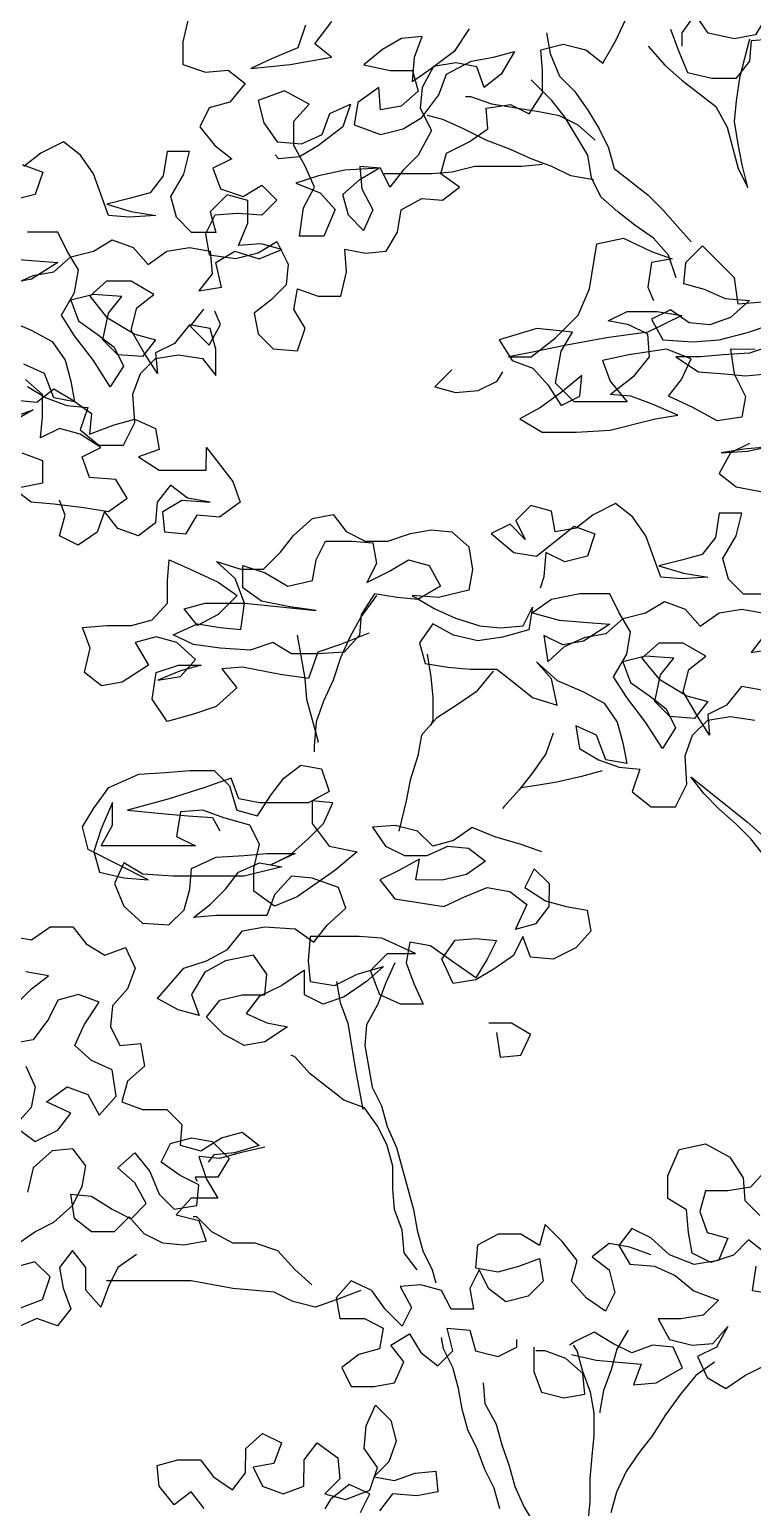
# Model space of a CAD drawing. Header units: inches. Extents: x 350994 to 353538, y 1581369 to 1583842.
# Drawn here: x 351583.556 to 351584.181, y 1583409.515 to 1583410.793 of the extents above; entities that cross this region are included whole.
import ezdxf

# ---------------------------------------------------------------- set-up
doc = ezdxf.new("R2010")
doc.units = ezdxf.units.IN
doc.header["$MEASUREMENT"] = 0
doc.linetypes.add('1', pattern=[0])
doc.layers.add('FOREST', color=96, linetype='Continuous')
doc.layers.add('TREE', color=81, linetype='1')

# ---------------------------------------------------------------- blocks, each defined once
blk = doc.blocks.new('TREE_4')
at = {"color": 94}
for points in [[(-1080.3, 7831.7), (-1089.1, 7794.1), (-1089.1, 7759.4), (-1054.4, 7747.8), (-1019.7, 7750.7), (-993.7, 7730.4), (-1016.9, 7701.5), (-1048.7, 7692.9), (-1063.2, 7664), (-1040, 7635), (-1014, 7614.8), (-1043, 7600.4), (-1031.4, 7568.5), (-996.8, 7556.9), (-967.8, 7574.3), (-944.7, 7551.1), (-967.9, 7528), (-1005.4, 7530.9), (-1040.1, 7528.1), (-1054.6, 7499.2), (-1048.9, 7467.4), (-1008.4, 7461.5), (-973.7, 7470.2), (-944.8, 7487.5), (-927.5, 7452.8), (-930.4, 7421), (-953.5, 7397.9), (-979.6, 7377.7), (-973.8, 7345.9), (-950.7, 7322.7), (-913.1, 7319.8), (-901.5, 7354.5), (-918.8, 7383.4), (-913, 7415.2), (-881.2, 7403.6), (-846.5, 7403.6), (-837.8, 7441.1), (-840.7, 7475.8), (-808.9, 7470), (-777.1, 7472.9), (-759.7, 7501.8), (-753.9, 7536.5), (-722.1, 7553.8), (-690.3, 7550.9), (-664.2, 7571.1), (-693.1, 7591.4), (-684.4, 7623.2), (-649.7, 7640.5), (-620.8, 7660.7), (-623.6, 7692.5), (-586.1, 7698.2), (-557.2, 7683.8), (-536.9, 7715.5), (-536.9, 7750.2), (-539.7, 7782), (-505, 7790.7), (-470.3, 7782), (-444.3, 7761.7), (-424.1, 7796.4), (-409.6, 7828.2)], [(-340.2, 7813.7), (-328.7, 7781.9), (-314.2, 7747.1), (-276.7, 7738.4), (-239.1, 7738.4), (-218.8, 7764.4), (-215.9, 7796.2), (-184.1, 7799.1)], [(-192.7, 7833.8), (-210.1, 7804.9), (-241.9, 7799.1), (-282.4, 7807.8), (-302.6, 7836.8), (-322.8, 7807.9), (-322.9, 7787.6)], [(-649.6, 7814), (-672.7, 7779.3), (-707.4, 7753.3), (-736.4, 7733.1), (-733.4, 7770.7), (-721.9, 7802.5), (-753.7, 7799.6), (-782.6, 7782.3), (-811.5, 7759.2), (-771.1, 7750.5), (-736.4, 7750.4), (-727.7, 7718.6), (-753.8, 7695.5), (-785.6, 7689.8), (-788.4, 7724.4), (-820.3, 7701.3), (-826.1, 7666.7), (-785.6, 7652.2), (-750.9, 7660.8), (-722, 7678.1), (-695.9, 7712.8), (-684.3, 7744.6), (-646.7, 7764.8), (-612, 7770.5), (-580.2, 7779.2), (-600.5, 7744.5), (-626.5, 7724.3), (-638, 7756.1), (-669.8, 7761.9), (-704.5, 7756.2), (-721.9, 7724.4), (-724.8, 7692.6), (-707.5, 7657.9), (-727.8, 7620.3), (-751, 7597.2), (-771.2, 7571.2), (-785.6, 7600.1), (-817.4, 7603), (-814.6, 7568.3), (-797.3, 7536.5), (-811.8, 7504.7), (-834.9, 7527.9), (-843.5, 7559.7), (-817.5, 7582.8), (-788.5, 7600.1), (-840.6, 7597.3), (-881.1, 7588.6), (-915.8, 7577.1), (-878.2, 7562.6), (-855.1, 7536.6), (-872.5, 7496.1), (-910.1, 7496.1), (-904.2, 7539.5), (-886.9, 7571.3), (-901.3, 7603.1), (-918.6, 7634.9), (-918.6, 7672.5), (-895.4, 7698.5), (-933, 7718.8), (-973.5, 7704.4), (-964.8, 7669.7), (-944.6, 7640.7), (-907, 7637.8), (-875.2, 7652.2), (-863.6, 7684), (-831.8, 7698.5), (-843.4, 7663.8), (-881, 7634.9), (-910, 7617.6), (-941.8, 7614.7), (-947.5, 7620.5)], [(-901.1, 7820), (-912.7, 7785.3), (-953.2, 7768), (-985, 7753.5), (-924.3, 7759.3), (-860.7, 7770.8), (-886.7, 7791), (-860.6, 7825.7)], [(-531, 7808.1), (-525.3, 7776.3), (-510.8, 7741.5), (-487.7, 7718.4), (-467.5, 7689.5), (-450.2, 7660.5), (-435.8, 7631.6), (-427.1, 7599.8), (-375.1, 7559.3), (-352, 7536.1), (-328.9, 7510.1), (-308.7, 7486.9)], [(-374.9, 7787.7), (-348.9, 7758.7), (-322.9, 7735.6), (-270.9, 7695.1), (-253.6, 7663.2), (-236.3, 7599.6), (-221.9, 7570.7), (-230.5, 7605.4), (-236.3, 7637.2), (-242, 7671.9), (-239.1, 7703.7), (-233.3, 7741.3), (-218.8, 7799.1)], [(-331.9, 7432), (-343.4, 7466.7), (-366.5, 7492.8), (-395.4, 7513), (-421.4, 7533.3), (-447.4, 7556.4), (-461.8, 7585.4), (-467.6, 7620.1), (-502.2, 7677.9), (-522.4, 7704), (-554.2, 7735.8)], [(-456, 7643.2), (-482, 7666.3), (-510.9, 7680.8), (-542.7, 7686.6), (-577.4, 7692.5), (-615, 7698.3), (-646.8, 7709.9), (-655.4, 7709.9)], [(-458.9, 7582.5), (-493.6, 7588.3), (-522.5, 7602.8), (-554.3, 7614.4), (-586.1, 7628.9), (-623.7, 7643.3), (-658.4, 7660.7), (-690.2, 7675.2), (-713.3, 7681)], [(-1362.4, 7368.9), (-1321.9, 7351.5), (-1290.1, 7334.1), (-1269.9, 7305.2), (-1261.3, 7273.4), (-1255.5, 7241.6), (-1287.3, 7247.4), (-1301.7, 7285), (-1333.5, 7299.5)], [(-1327.8, 7264.8), (-1298.9, 7247.4), (-1267.1, 7235.8), (-1235.3, 7232.9), (-1246.9, 7198.2), (-1218, 7175), (-1180.4, 7175), (-1163, 7209.7), (-1165.9, 7253), (-1154.3, 7284.8), (-1131.1, 7307.9), (-1096.4, 7313.7), (-1058.8, 7307.9), (-1038.6, 7281.8), (-1038.6, 7322.3), (-1047.2, 7354.1), (-1079, 7359.9), (-1102.2, 7331.1), (-1131.1, 7316.6), (-1128.3, 7284.8), (-1148.5, 7316.6), (-1168.7, 7351.4), (-1160, 7386), (-1133.9, 7406.3), (-1168.6, 7426.5), (-1206.2, 7426.6), (-1232.2, 7403.5), (-1206.2, 7371.6), (-1162.9, 7345.6), (-1131.1, 7336.9), (-1151.4, 7310.9), (-1188.9, 7313.8), (-1212.1, 7336.9), (-1203.3, 7377.4), (-1183.1, 7403.4), (-1226.4, 7406.3), (-1261.1, 7397.7), (-1249.6, 7365.9), (-1220.7, 7345.6), (-1194.7, 7325.4), (-1180.3, 7296.4), (-1200.6, 7264.6), (-1226.5, 7305.1), (-1255.4, 7342.8), (-1275.6, 7374.6), (-1255.4, 7409.3), (-1249.5, 7443.9), (-1266.9, 7472.9), (-1281.3, 7501.8), (-1327.6, 7501.8)], [(-1359.4, 7461.4), (-1321.8, 7458.5), (-1281.3, 7455.5), (-1321.8, 7429.6), (-1353.6, 7423.8)], [(-1350.8, 7420.9), (-1318.9, 7435.3), (-1287.1, 7441.1), (-1261.1, 7464.2), (-1226.4, 7472.8), (-1197.5, 7490.2), (-1165.7, 7478.6), (-1142.6, 7452.5), (-1113.6, 7472.7), (-1078.9, 7478.5), (-1047.1, 7472.7), (-1044.3, 7438), (-1064.5, 7412), (-1029.8, 7417.7), (-1038.5, 7455.3), (-1009.5, 7472.6), (-972, 7461), (-937.3, 7475.5), (-969, 7484.2), (-1003.7, 7481.3), (-989.3, 7516), (-989.2, 7550.7), (-1021, 7559.4), (-1047.1, 7533.4), (-1038.4, 7501.6), (-1076, 7501.6), (-1099.1, 7524.8), (-1107.8, 7556.6), (-1087.5, 7591.3), (-1078.8, 7625.9), (-1113.5, 7626), (-1119.3, 7588.4), (-1139.6, 7562.4), (-1171.4, 7553.7), (-1206.1, 7545.1), (-1168.5, 7533.5), (-1130.9, 7527.7), (-1171.4, 7524.8), (-1203.2, 7527.8), (-1226.3, 7591.4), (-1246.5, 7620.3), (-1272.5, 7640.6), (-1307.2, 7623.3), (-1333.2, 7603)], [(-1336.1, 7605.9), (-1304.3, 7594.3), (-1315.9, 7559.7), (-1350.6, 7551)], [(-198.9, 7394.3), (-236.5, 7391.4), (-242.2, 7431.9), (-291.3, 7481.1), (-317.4, 7455.1), (-320.3, 7423.3), (-288.5, 7414.6), (-256.7, 7400.1), (-219.1, 7397.2), (-248.1, 7371.2), (-279.9, 7359.7), (-311.7, 7362.6), (-340.6, 7382.9), (-369.5, 7368.4), (-352.2, 7336.6), (-305.9, 7333.7), (-265.5, 7336.5), (-222.1, 7348.1), (-187.4, 7359.6)], [(-184.5, 7327.8), (-219.2, 7316.3), (-259.7, 7313.4), (-294.4, 7310.5), (-332, 7310.6), (-297.3, 7287.4), (-256.8, 7284.5), (-225, 7281.6), (-193.2, 7284.4)], [(-210.5, 7322), (-248.1, 7322.1), (-242.4, 7284.5), (-225.1, 7249.8), (-230.9, 7218), (-268.5, 7212.2), (-306, 7232.5), (-343.6, 7249.9), (-323.3, 7275.9), (-308.9, 7307.7), (-346.4, 7322.2), (-404.3, 7313.5), (-444.7, 7304.9), (-433.2, 7273.1), (-407.2, 7241.3), (-488.2, 7241.3), (-517.1, 7270.3), (-508.3, 7319.4), (-491, 7348.3), (-545.9, 7354.1), (-603.7, 7336.8), (-583.5, 7305), (-551.7, 7293.4), (-528.6, 7267.4), (-508.4, 7235.6), (-479.5, 7250), (-476.6, 7281.8), (-508.4, 7255.8), (-540.2, 7232.7), (-572, 7215.4), (-537.4, 7195.1), (-485.3, 7195.1), (-433.3, 7197.9), (-363.9, 7215.2), (-329.2, 7220.9), (-369.6, 7238.3), (-401.4, 7249.9), (-433.2, 7252.8), (-395.6, 7281.7), (-372.5, 7310.6), (-375.3, 7345.3), (-404.2, 7359.8), (-436, 7365.6), (-407.1, 7380), (-360.8, 7380), (-323.2, 7374.2), (-375.3, 7348.2), (-438.9, 7339.6), (-502.5, 7328.1), (-557.5, 7316.6), (-589.3, 7310.8), (-554.6, 7310.8), (-517, 7339.7), (-482.3, 7374.3), (-464.9, 7414.8), (-453.3, 7484.2), (-412.8, 7492.8), (-369.4, 7472.5), (-337.6, 7460.9), (-369.4, 7455.2), (-375.2, 7417.6), (-366.6, 7397.3)], [(-537, 7605.7), (-568.8, 7602.8), (-641.1, 7602.9), (-675.8, 7594.2), (-707.6, 7591.4), (-779.9, 7591.4)], [(-1057.6, 7383.5), (-1077.9, 7357.5), (-1049, 7328.6), (-1031.6, 7360.4), (-1040.3, 7380.6)], [(-676.1, 7290.7), (-702.1, 7264.7), (-670.3, 7256), (-635.6, 7258.8), (-606.7, 7273.2), (-598, 7287.7)], [(-1336.5, 7162.9), (-1304.7, 7151.3), (-1304.7, 7116.6), (-1348.1, 7108), (-1322.1, 7087.7), (-1287.4, 7084.8), (-1241.2, 7079), (-1203.6, 7073.2), (-1174.6, 7093.4), (-1192, 7122.3), (-1232.4, 7125.2), (-1244, 7157), (-1215, 7171.5), (-1246.8, 7191.7), (-1278.6, 7200.4), (-1307.6, 7186), (-1304.6, 7217.8), (-1304.6, 7252.5), (-1330.6, 7275.7)], [(-1350.9, 7217.9), (-1319.1, 7229.4), (-1348, 7212.1)], [(-1345.1, 7243.9), (-1313.3, 7240.9), (-1287.2, 7261.2), (-1258.3, 7243.8), (-1229.5, 7223.5), (-1232.4, 7191.7), (-1194.8, 7206.1), (-1163, 7214.8), (-1131.2, 7200.3), (-1125.4, 7168.5), (-1157.2, 7157), (-1125.4, 7136.7), (-1053.2, 7136.6), (-1053.1, 7171.3), (-1012.7, 7119.2), (-1001.2, 7087.4), (-1033, 7064.3), (-1067.7, 7067.2), (-1085.1, 7038.3), (-1116.9, 7041.3), (-1119.7, 7073.1), (-1090.8, 7090.4), (-1047.4, 7087.5), (-1082.1, 7093.3), (-1108.1, 7113.5), (-1128.4, 7087.5), (-1131.3, 7055.7), (-1157.3, 7035.5), (-1189.1, 7047.1), (-1209.4, 7073.2), (-1220.9, 7041.4), (-1249.9, 7021.2), (-1278.8, 7035.6), (-1270.1, 7067.4), (-1278.7, 7090.6)], [(-219.3, 7177.5), (-248.3, 7163), (-265.6, 7131.3), (-239.6, 7111), (-193.4, 7102.3), (-152.9, 7102.2), (-135.5, 7131.1), (-141.3, 7162.9), (-193.3, 7171.7), (-228, 7168.8), (-262.7, 7163.1), (-222.2, 7165.9), (-181.8, 7174.5), (-149.9, 7180.3), (-129.7, 7154.3), (-97.9, 7160), (-83.5, 7128.2), (-40.1, 7119.5), (-8.3, 7128.1), (-2.5, 7131)], [(-803.6, 6886), (-847, 6868.7), (-881.7, 6857.1), (-896.2, 6816.7), (-939.6, 6822.5), (-997.4, 6834.1), (-1029.2, 6831.3), (-1006.1, 6802.3), (-1037.9, 6773.4), (-1072.7, 6761.9), (-1113.1, 6750.4), (-1136.2, 6785.1), (-1130.4, 6825.6), (-1095.7, 6837.1), (-1061, 6837.1), (-1092.8, 6828.4), (-1127.5, 6814), (-1092.8, 6819.8), (-1069.7, 6845.8), (-1098.6, 6871.8), (-1130.4, 6880.5), (-1162.2, 6871.9), (-1142, 6837.1), (-1182.5, 6811.2), (-1214.3, 6805.4), (-1240.3, 6825.7), (-1231.6, 6863.2), (-1243.1, 6895.1), (-1205.5, 6897.9), (-1167.9, 6897.9), (-1136.1, 6906.5), (-1113, 6932.5), (-1112.9, 6967.2), (-1110, 6999), (-1078.2, 6984.5), (-1034.9, 6964.3), (-1006, 6944), (-1034.9, 6915.1), (-1066.7, 6897.8), (-1087, 6923.8), (-1055.1, 6932.5), (-994.4, 6932.4), (-884.6, 6920.8), (-925, 6926.6), (-968.4, 6935.3), (-997.3, 6955.6), (-997.3, 6990.2), (-962.6, 6978.7), (-927.9, 6958.4), (-890.3, 6967), (-884.5, 6998.8), (-870, 7027.7), (-829.5, 7027.7), (-797.7, 7024.8), (-792, 6993), (-806.5, 6964.1), (-771.8, 6981.4), (-742.8, 6998.7), (-711, 6990), (-693.7, 6958.2), (-728.4, 6938), (-760.2, 6940.9), (-794.9, 6946.7), (-815.2, 6914.9), (-818.1, 6883.1), (-841.3, 6857.1), (-881.7, 6854.3), (-922.2, 6854.3), (-951.1, 6871.7), (-985.8, 6860.1), (-1032.1, 6863.1), (-1072.6, 6868.9), (-1104.3, 6883.4), (-1066.7, 6900.7), (-1032.1, 6894.9), (-1000.3, 6891.9), (-994.4, 6932.4), (-1008.9, 6970), (-1037.7, 6996.1), (-1000.2, 6984.5), (-965.5, 6984.4), (-939.4, 7010.4), (-919.2, 7036.4), (-890.2, 7062.4), (-858.4, 7068.2), (-838.2, 7042.1), (-809.3, 7027.7), (-774.6, 7027.6), (-739.9, 7039.2), (-708.1, 7044.9), (-676.3, 7042), (-650.3, 7018.8), (-644.5, 6984.1), (-650.3, 6952.3), (-696.6, 6940.8), (-737.1, 6943.8), (-702.4, 6923.5), (-670.6, 6909), (-633.1, 6897.4), (-601.2, 6894.5), (-566.6, 6897.3), (-552.1, 6926.2), (-557.9, 6891.5), (-598.4, 6880), (-636, 6874.3), (-673.5, 6883), (-705.3, 6900.4), (-725.6, 6871.5), (-717, 6839.6), (-682.3, 6833.8), (-647.6, 6830.9), (-607.1, 6830.9), (-581.1, 6810.6), (-552.2, 6787.5), (-514.6, 6775.9), (-523.3, 6816.3), (-546.4, 6842.4), (-514.6, 6813.4), (-474.1, 6796.1), (-442.3, 6778.7), (-422.1, 6749.7), (-413.5, 6717.9), (-407.7, 6686.1), (-439.5, 6691.9), (-453.9, 6729.5), (-485.7, 6744), (-480, 6709.3), (-451.1, 6691.9), (-419.3, 6680.4), (-387.5, 6677.4), (-399.1, 6642.7), (-370.2, 6619.6), (-332.6, 6619.6), (-315.2, 6654.2), (-318.1, 6697.6), (-306.5, 6729.4), (-283.3, 6752.5), (-248.6, 6758.3), (-211.1, 6752.4)], [(-199.4, 6798.7), (-231.2, 6804.5), (-254.4, 6775.6), (-283.3, 6761.2), (-280.5, 6729.4), (-300.7, 6761.2), (-320.9, 6795.9), (-312.2, 6830.6), (-286.1, 6850.8), (-320.8, 6871.1), (-358.4, 6871.1), (-384.4, 6848), (-358.5, 6816.2), (-315.1, 6790.1), (-283.3, 6781.4), (-303.6, 6755.4), (-341.2, 6758.3), (-364.3, 6781.5), (-355.6, 6822), (-335.3, 6848), (-378.7, 6850.9), (-413.4, 6842.3), (-401.8, 6810.4), (-372.9, 6790.2), (-346.9, 6769.9), (-332.5, 6741), (-352.8, 6709.2), (-378.8, 6749.7), (-407.6, 6787.3), (-427.8, 6819.1), (-407.6, 6853.8), (-401.8, 6888.5), (-419.1, 6917.4), (-433.5, 6946.4), (-479.8, 6946.4), (-523.1, 6937.8), (-552.1, 6917.6), (-511.6, 6906), (-474, 6903), (-433.5, 6900.1), (-474.1, 6874.1), (-505.9, 6868.4), (-534.8, 6882.8), (-529, 6842.4), (-503, 6865.5), (-471.2, 6879.9), (-439.3, 6885.7), (-413.3, 6908.8), (-378.6, 6917.4), (-349.7, 6934.7), (-317.9, 6923.1), (-294.8, 6897.1), (-265.8, 6917.3), (-231.1, 6923), (-199.3, 6917.2)], [(-196.5, 6882.5), (-216.7, 6856.5), (-182, 6862.3)], [(-190.6, 6946.1), (-228.2, 6946.2), (-251.3, 6969.3), (-260, 7001.1), (-239.7, 7035.8), (-231, 7070.5), (-265.7, 7070.5), (-271.5, 7033), (-291.8, 7007), (-323.6, 6998.3), (-358.3, 6989.7), (-320.7, 6978.1), (-283.1, 6972.2), (-323.6, 6969.4), (-355.4, 6972.3), (-378.5, 7035.9), (-398.7, 7064.9), (-424.7, 7085.1), (-459.4, 7067.8), (-485.5, 7047.6), (-517.3, 7041.9), (-523, 7073.7), (-554.8, 7082.4), (-578, 7059.3), (-563.5, 7030.3), (-586.6, 7053.5), (-615.6, 7039.1), (-580.9, 7010.1), (-546.2, 7004.3), (-488.3, 7050.5), (-456.6, 7038.9), (-468.1, 7004.2), (-502.9, 6995.6), (-531.8, 7010.1), (-534.7, 6972.5), (-540.5, 6955.1)], [(-792, 6943.8), (-815.2, 6912), (-832.6, 6880.2), (-847.1, 6848.4), (-858.6, 6813.8), (-873.1, 6782), (-884.7, 6750.2), (-887.7, 6712.6), (-887.7, 6703.9)], [(-913.5, 6883.2), (-907.8, 6851.4), (-902, 6816.7), (-899.2, 6784.9), (-881.9, 6721.3), (-881.9, 6718.4)], [(-714, 6854.1), (-708.3, 6819.4), (-705.4, 6787.6), (-705.5, 6752.9), (-708.4, 6744.2)], [(-612.9, 6828), (-638.9, 6796.2), (-667.9, 6776), (-699.7, 6755.8), (-722.8, 6729.8), (-728.6, 6698), (-740.2, 6660.4), (-746.1, 6628.6), (-757.7, 6582.4)], [(-38, 6338.8), (-58.2, 6376.4), (-78.4, 6416.9), (-101.5, 6445.9), (-124.6, 6469), (-150.6, 6492.2), (-173.7, 6515.3), (-193.9, 6541.4), (-217, 6570.3), (-240.1, 6593.4), (-266.1, 6616.6), (-289.2, 6639.8), (-309.4, 6665.8), (-222.8, 6596.3), (-196.8, 6573.2), (-170.8, 6552.9), (-164.9, 6590.5), (-170.7, 6625.2), (-173.6, 6659.9), (-173.5, 6738), (-176.3, 6764)], [(-520.4, 6732.5), (-532, 6700.7), (-552.3, 6671.8), (-572.6, 6645.8), (-595.7, 6619.8), (-598.6, 6616.9)], [(-538, 6550.4), (-569.7, 6561.9), (-610.2, 6573.5), (-644.9, 6588), (-673.8, 6567.8), (-705.6, 6559.2), (-728.8, 6582.3), (-763.4, 6591), (-798.1, 6588.2), (-777.9, 6559.2), (-749, 6544.8), (-714.3, 6544.7), (-682.5, 6559.2), (-650.7, 6556.2), (-624.7, 6536), (-653.6, 6515.8), (-691.2, 6507.1), (-731.7, 6507.2), (-725.9, 6539), (-757.7, 6521.6), (-786.6, 6507.2), (-763.5, 6478.3), (-688.4, 6466.6), (-656.6, 6481.1), (-621.9, 6495.5), (-587.2, 6489.7), (-561.2, 6469.4), (-578.5, 6431.8), (-546.7, 6440.5), (-526.5, 6466.5), (-526.4, 6501.2), (-549.5, 6524.3), (-564, 6495.4), (-532.2, 6475.2), (-500.4, 6466.5), (-468.6, 6460.7), (-462.9, 6428.8), (-486, 6402.8), (-520.8, 6385.5), (-555.5, 6388.5), (-567, 6420.3), (-581.5, 6391.4), (-610.4, 6371.2), (-639.3, 6353.8), (-674, 6348.1), (-691.3, 6385.7), (-671.1, 6414.6), (-639.3, 6417.4), (-607.5, 6414.5), (-622, 6385.6), (-639.3, 6356.7), (-676.9, 6382.8), (-708.7, 6405.9), (-740.5, 6411.8), (-746.3, 6380), (-734.7, 6348.1), (-720.3, 6316.3), (-755, 6316.4), (-786.8, 6330.8), (-801.2, 6368.4), (-775.2, 6394.4), (-731.8, 6394.4), (-783.8, 6417.6), (-818.5, 6420.5), (-893.7, 6420.6), (-896.6, 6383), (-893.8, 6351.2), (-856.2, 6345.4), (-821.5, 6362.7), (-781, 6374.2), (-807, 6351.1), (-841.7, 6328), (-873.6, 6316.5), (-902.5, 6330.9), (-902.4, 6368.5), (-937.1, 6345.4), (-971.9, 6328.1), (-992.1, 6302.1), (-960.3, 6287.6), (-928.5, 6281.8), (-963.2, 6258.7), (-995.1, 6253), (-1026.8, 6270.3), (-1052.8, 6296.4), (-1032.6, 6322.4), (-997.9, 6331), (-963.2, 6331), (-960.3, 6362.8), (-980.5, 6391.7), (-1023.8, 6383.1), (-1055.7, 6365.8), (-1075.9, 6331.1), (-1064.4, 6299.3), (-1096.2, 6308), (-1128, 6325.4), (-1087.5, 6371.6), (-1052.8, 6383.1), (-1020.9, 6400.4), (-997.8, 6429.3), (-963.1, 6435.1), (-916.8, 6432.2), (-887.9, 6411.9), (-867.7, 6437.9), (-838.7, 6463.9), (-850.3, 6495.7), (-890.7, 6510.2), (-922.5, 6513.1), (-948.6, 6484.2), (-960.2, 6452.4), (-1038.2, 6452.5), (-1072.9, 6449.6), (-1046.9, 6469.9), (-1023.7, 6493), (-1003.5, 6519), (-971.7, 6533.4), (-937, 6527.6), (-994.8, 6513.2), (-1104.7, 6513.3), (-1150.9, 6516.2), (-1179.8, 6533.6), (-1194.3, 6501.8), (-1179.9, 6467.1), (-1151, 6441), (-1110.5, 6438.1), (-1087.4, 6461.2), (-1078.7, 6493), (-1075.8, 6524.8), (-1038.2, 6542.1), (-994.8, 6545), (-960.1, 6547.8), (-916.7, 6547.8), (-954.3, 6530.5), (-925.4, 6544.9), (-896.5, 6570.9), (-873.3, 6594), (-858.8, 6625.8), (-890.6, 6628.7), (-890.7, 6594), (-864.7, 6559.3), (-821.3, 6550.6), (-856, 6521.7), (-913.9, 6481.3), (-948.6, 6466.9), (-980.4, 6490), (-980.3, 6524.7), (-971.6, 6562.3), (-986.1, 6591.2), (-1026.5, 6602.8), (-1058.3, 6614.4), (-1093, 6611.6), (-1098.8, 6574), (-1069.9, 6559.5), (-1214.5, 6559.6), (-1197.1, 6591.4), (-1197.1, 6626.1), (-1214.5, 6585.7), (-1226.1, 6551), (-1217.4, 6519.2), (-1179.9, 6510.5), (-1142.3, 6507.5), (-1234.8, 6553.9), (-1243.4, 6588.6), (-1226, 6617.5), (-1202.9, 6649.3), (-1156.6, 6669.5), (-1116.1, 6672.3), (-1078.5, 6675.2), (-1040.9, 6675.1), (-1017.8, 6652), (-1006.3, 6614.4), (-974.5, 6605.7), (-954.2, 6637.5), (-934, 6663.5), (-907.9, 6683.7), (-876.1, 6677.9), (-864.6, 6643.2), (-896.4, 6625.9), (-971.6, 6625.9), (-1003.4, 6631.7), (-1014.9, 6663.5), (-1055.4, 6649.1), (-1110.4, 6631.8), (-1174, 6614.5), (-1116.2, 6608.7), (-1081.5, 6605.8), (-1043.9, 6602.9), (-1032.3, 6582.6)], [(-445.3, 6674.6), (-477.1, 6665.9), (-514.7, 6657.3), (-549.4, 6651.6), (-569.7, 6648.7)], [(-1353.4, 6421), (-1321.6, 6415.2), (-1292.7, 6435.4), (-1258, 6435.4), (-1237.8, 6409.3), (-1208.9, 6391.9), (-1177.1, 6403.5), (-1162.6, 6371.7), (-1174.2, 6339.9), (-1197.4, 6313.9), (-1200.3, 6282.1), (-1185.9, 6253.1), (-1154.1, 6256), (-1148.3, 6221.3), (-1174.4, 6198.2), (-1183.1, 6166.4), (-1151.3, 6154.8), (-1113.7, 6154.8), (-1090.6, 6131.6), (-1093.5, 6099.8), (-1061.7, 6091.1), (-1029.9, 6111.3), (-998.1, 6120), (-972.1, 6099.7), (-1009.7, 6088.2), (-1041.5, 6085.3), (-1050.2, 6073.8)], [(-763.6, 6380), (-778.1, 6348.2), (-789.7, 6316.4), (-807.1, 6284.6), (-810, 6252.8), (-798.5, 6189.2), (-784.1, 6160.3), (-775.4, 6128.4), (-761, 6096.6), (-735.1, 6001.2), (-729.3, 5969.4), (-720.7, 5937.6), (-706.2, 5908.6), (-700.5, 5888.4)], [(-1330.5, 6221.5), (-1316, 6189.7), (-1321.9, 6157.9), (-1347.9, 6129), (-1316.1, 6105.8), (-1281.4, 6123.1), (-1261.1, 6149.1), (-1298.7, 6166.5), (-1266.9, 6189.6), (-1235.1, 6178), (-1217.8, 6146.2), (-1191.7, 6175.1), (-1197.5, 6215.6), (-1229.3, 6230), (-1255.3, 6253.2), (-1240.8, 6285), (-1217.6, 6319.7), (-1249.4, 6331.3), (-1281.2, 6322.6), (-1295.7, 6293.7), (-1318.9, 6261.9), (-1350.7, 6256.2)], [(-1347.7, 6314), (-1321.7, 6340), (-1295.7, 6360.2), (-1330.3, 6366)], [(-853.3, 6351.1), (-847.5, 6319.3), (-836, 6287.5), (-824.5, 6218.1), (-813, 6154.5)], [(-607.6, 6272.9), (-601.9, 6235.3), (-570, 6238.1), (-555.6, 6269.9), (-584.5, 6287.3), (-619.2, 6287.3)], [(-729.4, 5908.7), (-749.6, 5934.7), (-752.4, 5969.4), (-764, 6001.2), (-766.8, 6033), (-766.8, 6067.7), (-775.5, 6099.5), (-789.9, 6128.5), (-810.1, 6157.4), (-841.9, 6169), (-893.9, 6209.5), (-917, 6235.5), (-922.8, 6238.4)], [(-1342.4, 5848.5), (-1304.8, 5862.9), (-1293.2, 5897.6), (-1316.3, 5920.8), (-1348.1, 5912.1)], [(-1345.2, 5946.8), (-1316.3, 5967), (-1287.3, 5981.5), (-1258.4, 6007.4), (-1243.9, 6036.3), (-1238.1, 6068.1), (-1258.3, 6094.2), (-1290.1, 6091.3), (-1319.1, 6065.3), (-1327.8, 6027.7)], [(-963.4, 6096.8), (-1001, 6088.2), (-1032.8, 6079.5), (-1064.6, 6082.4), (-1053.1, 6047.7), (-1035.7, 6018.8), (-1076.2, 6018.8), (-1099.4, 5992.8), (-1064.7, 5984.1), (-1053.2, 5952.3), (-1087.9, 5946.6), (-1119.7, 5949.5), (-1148.6, 5964), (-1171.7, 5990), (-1194.8, 5966.9), (-1229.5, 5966.9), (-1255.5, 5987.2), (-1261.3, 6024.8), (-1229.5, 6021.9), (-1197.7, 6001.6), (-1168.8, 5987.1), (-1145.6, 6010.2), (-1162.9, 6042.1), (-1188.9, 6065.2), (-1162.9, 6088.3), (-1139.8, 6059.4), (-1125.4, 6024.7), (-1102.3, 6001.5), (-1067.6, 6007.3), (-1064.6, 6039.1), (-1093.5, 6053.6), (-1122.4, 6073.8), (-1108, 6102.7), (-1076.1, 6111.4), (-1044.3, 6105.6), (-1018.3, 6079.5), (-1035.7, 6050.6), (-1070.4, 6050.6), (-1067.5, 6044.9)], [(-180.1, 5870.6), (-214.7, 5876.4), (-208.9, 5914)], [(-194.5, 5934.2), (-220.5, 5954.5), (-243.6, 5931.3), (-278.3, 5919.8), (-307.2, 5934.3), (-313, 5966.1), (-315.8, 6000.8), (-344.7, 6018.2), (-344.7, 6052.9), (-327.3, 6093.3), (-286.8, 6102), (-249.3, 6081.7), (-229, 6049.9), (-226.2, 6015.2), (-203.1, 5992)], [(-191.4, 6064.3), (-217.5, 6035.4), (-252.2, 6029.7), (-286.9, 6029.7), (-295.6, 5997.9), (-284.1, 5966.1), (-252.3, 5957.4), (-266.7, 5922.7), (-304.3, 5916.9), (-341.9, 5931.4), (-370.8, 5957.5), (-399.7, 5972), (-420, 5946), (-402.6, 5917), (-365.1, 5914.1), (-333.3, 5899.6), (-304.4, 5876.5), (-266.8, 5862), (-290, 5838.9), (-324.7, 5833.1), (-359.4, 5833.1), (-342, 5801.3), (-307.3, 5792.6), (-275.5, 5795.5), (-252.4, 5821.5), (-269.8, 5789.7), (-298.7, 5775.3), (-284.3, 5743.4), (-255.4, 5726.1), (-226.4, 5746.3), (-197.5, 5760.7)], [(-891.3, 5885.7), (-917.3, 5908.8), (-943.3, 5937.8), (-978, 5949.4), (-1012.7, 5949.4), (-1044.5, 5966.8), (-1067.6, 5989.9), (-1073.4, 5989.9)], [(-370.8, 5931.5), (-402.6, 5943.1), (-434.4, 5948.9), (-460.5, 5928.7), (-434.5, 5908.4), (-425.8, 5873.7), (-440.3, 5844.8), (-469.2, 5865.1), (-492.3, 5891.1), (-483.6, 5922.9), (-506.7, 5951.8), (-532.7, 5977.9), (-541.4, 5946.1), (-570.3, 5963.4), (-605, 5963.5), (-636.8, 5946.2), (-639.7, 5911.5), (-605, 5905.7), (-573.2, 5914.3), (-541.4, 5925.8), (-535.7, 5891.1), (-558.8, 5868), (-593.5, 5859.4), (-619.5, 5879.6), (-634, 5908.6), (-648.4, 5879.7), (-642.7, 5847.9), (-677.4, 5847.9), (-691.8, 5876.8), (-723.6, 5885.5), (-755.4, 5882.7), (-738.1, 5850.8), (-752.6, 5821.9), (-778.6, 5848), (-798.8, 5876.9), (-830.6, 5891.4), (-853.7, 5865.4), (-848, 5833.6), (-810.4, 5833.6), (-781.5, 5819.1), (-787.3, 5787.3), (-819.1, 5778.6), (-845.2, 5758.4), (-830.7, 5729.5), (-796, 5729.5), (-764.2, 5735.2), (-749.7, 5767), (-770, 5793), (-741, 5810.4), (-723.7, 5781.4), (-697.7, 5761.2), (-674.5, 5784.3), (-683.2, 5819), (-648.5, 5816.1), (-639.9, 5784.3), (-605.2, 5775.5), (-576.2, 5790), (-576.2, 5801.5)], [(-1160.2, 5932.2), (-1189.1, 5912), (-1203.6, 5883.1), (-1215.2, 5851.3), (-1238.3, 5877.3), (-1238.2, 5912), (-1258.5, 5938.1), (-1278.7, 5912.1), (-1273, 5880.2), (-1261.4, 5848.4), (-1281.7, 5822.4), (-1313.5, 5834), (-1345.3, 5819.6)], [(-816.1, 5876.9), (-853.7, 5862.5), (-885.6, 5851), (-920.2, 5859.7), (-949.1, 5874.2), (-1012.7, 5880), (-1076.3, 5891.6), (-1206.4, 5891.7)], [(-492.4, 5778.3), (-454.8, 5769.6), (-385.4, 5763.8), (-397, 5732), (-362.3, 5734.8), (-321.8, 5757.9), (-336.3, 5789.8), (-368.1, 5792.7), (-399.9, 5781.1), (-428.8, 5795.6), (-457.7, 5813), (-486.6, 5798.6), (-495.3, 5792.8)], [(-405.6, 5815.8), (-423, 5786.9), (-431.7, 5755.1), (-443.3, 5723.4), (-449.1, 5691.6), (-449.1, 5688.7)], [(-602.5, 5541.3), (-611.1, 5573.2), (-625.6, 5602.1), (-637.1, 5633.9), (-651.5, 5662.8), (-660.2, 5694.6), (-665.9, 5726.4), (-674.6, 5758.3), (-689, 5787.2), (-691.9, 5804.5)], [(-628.3, 5735.1), (-625.5, 5703.3), (-608.2, 5671.5), (-599.5, 5639.6), (-588, 5607.8), (-579.3, 5576), (-564.9, 5544.2), (-530.3, 5486.3), (-515.8, 5451.6), (-504.3, 5419.8), (-489.9, 5390.9), (-475.4, 5419.8), (-472.5, 5451.6), (-466.6, 5486.3), (-466.6, 5521), (-463.7, 5552.8), (-463.7, 5587.5), (-460.7, 5622.2), (-457.8, 5654), (-457.8, 5688.7), (-463.5, 5720.5), (-475.1, 5752.3), (-483.7, 5784.1), (-489.5, 5792.8)], [(-550.2, 5790), (-550.3, 5752.4), (-538.7, 5720.5), (-504, 5711.8), (-472.2, 5717.6), (-475.1, 5749.4), (-501.1, 5772.6), (-532.9, 5784.2), (-547.3, 5784.2)], [(-272.7, 5766.6), (-301.6, 5746.4), (-324.8, 5717.5), (-347.9, 5685.7), (-368.2, 5653.9), (-388.5, 5627.9), (-408.7, 5599), (-423.2, 5567.2), (-431.9, 5535.4)], [(-1056.4, 5541.8), (-1076.6, 5567.8), (-1102.7, 5547.6), (-1125.8, 5576.5), (-1128.6, 5608.3), (-1096.8, 5617), (-1062.1, 5616.9), (-1041.9, 5590.9), (-1013, 5570.6), (-992.8, 5596.6), (-992.7, 5634.2), (-966.7, 5657.3), (-937.8, 5642.8), (-949.4, 5611.1), (-981.2, 5605.3), (-966.8, 5576.4), (-935, 5564.8), (-903.2, 5576.3), (-903.1, 5616.8), (-882.9, 5642.8), (-851.1, 5619.6), (-848.2, 5587.8), (-871.4, 5564.7), (-839.6, 5556), (-802, 5570.4), (-790.4, 5605.1), (-810.6, 5634.1), (-807.7, 5668.8), (-793.2, 5700.5), (-770.1, 5677.4), (-761.4, 5645.6), (-773, 5613.8), (-796.2, 5590.7), (-764.4, 5584.9), (-732.5, 5596.4), (-700.7, 5599.3), (-697.9, 5567.5), (-729.7, 5561.7), (-767.3, 5564.6), (-787.5, 5538.6)], [(-816.4, 5535.8), (-802, 5564.7), (-833.8, 5579.1), (-862.7, 5556), (-871.4, 5541.6)]]:
    blk.add_lwpolyline(points, dxfattribs=at)

msp = doc.modelspace()

# ---------------------------------------------------------------- hatches: boundary and pattern name
at = {"layer": 'FOREST', "lineweight": 5}
h = msp.add_hatch(dxfattribs=at)
h.set_pattern_fill('ANSI31', color=96, scale=50, style=0)
h.paths.add_polyline_path([(351604.9274, 1583347.98), (351663.0036, 1583522.9504), (351611.8779, 1583545.3594), (351490.2916, 1583598.0852), (351436.5696, 1583404.4646), (351529.745, 1583373.1705)])
h.paths.add_polyline_path([(351517.5086, 1583480.1397), (351575.3657, 1583480.1397), (351575.3657, 1583465.1397), (351517.5086, 1583465.1397)], flags=24)

# ---------------------------------------------------------------- block references
at = {"layer": 'TREE', "lineweight": 5, "xscale": 0.0005632341344607994, "yscale": 0.0005632341490127146, "zscale": 0.0005632341444477617}
msp.add_blockref('TREE_4', (351584.3017, 1583406.3928), dxfattribs=at)

doc.saveas('drawing.dxf')
